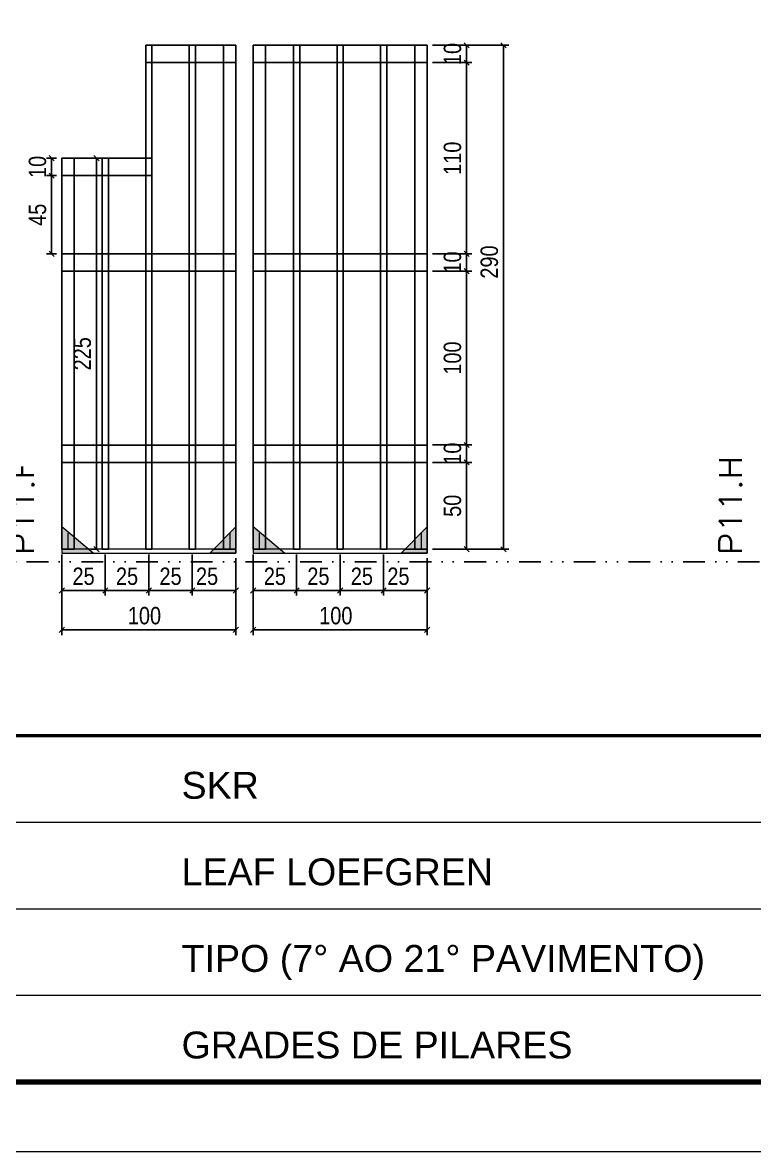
# Model space of a CAD drawing. Extents: x 14400 to 27878, y -21631 to 6985.
# Drawn here: x 18204 to 18625, y 3638 to 4287 of the extents above; entities that cross this region are included whole.
import ezdxf

# ---------------------------------------------------------------- set-up
doc = ezdxf.new("R2010")
doc.units = 0
for name, pattern in [('CONTINUO', [0]), ('DASHED', [0.75, 0.5, -0.25]), ('DIVIDE2', [0.625, 0.25, -0.125, 0, -0.125, 0, -0.125]), ('HIDDEN', [0.375, 0.25, -0.125])]:
    doc.linetypes.add(name, pattern=pattern)
for name, color, linetype in [('COTA', 241, 'Continuous'), ('Nível', 160, 'Continuous'), ('SARR_2.2x10', 60, 'Continuous'), ('SARR_3.5x7', 81, 'Continuous'), ('SARR_7x7', 40, 'Continuous')]:
    doc.layers.add(name, color=color, linetype=linetype)
for name, color, linetype, lineweight in [('Folhas', 255, 'Continuous', 9), ('Madeira', 126, 'Continuous', 18), ('Sarr 2.2x7', 40, 'Continuous', 9), ('SARRAFO DE PRESSAO', 251, 'DASHED', 9), ('Texto Seção', 7, 'Continuous', 15)]:
    doc.layers.add(name, color=color, linetype=linetype, lineweight=lineweight)
doc.styles.add('ARIAL', font='arial.ttf')
doc.styles.add('COTA TECNICA', font='techl___.ttf', dxfattribs={"height": 10})
doc.styles.add('REGUA-120', font='ROMANS.shx', dxfattribs={"height": 15})
doc.dimstyles.new('PAINEL', dxfattribs={"dimtxt": 10, "dimasz": 3, "dimexe": 3, "dimexo": 3, "dimgap": 3, "dimtad": 1, "dimdec": 1, "dimzin": 12, "dimdsep": 46, "dimtxsty": 'COTA TECNICA', "dimblk1": 'OBLIQUE', "dimblk2": 'OBLIQUE', "dimsah": 1, "dimcen": 0.9, "dimclrd": 4, "dimclre": 4, "dimclrt": 240, "dimadec": 1, "dimazin": 3, "dimtfac": 1, "dimtdec": 1, "dimtmove": 0, "dimatfit": 3, "dimfxl": 1, "dimtolj": 1, "dimtzin": 12, "dimarcsym": 0})

# ---------------------------------------------------------------- blocks, each defined once
blk = doc.blocks.new('9999999999')
at = {"color": 30, "linetype": 'CONTINUO'}
for p, q in [((98564.56, 34379.64), (99583.98, 34379.64)), ((98564.56, 34329.83), (99487.98, 34329.83)), ((98564.56, 34280.02), (99487.98, 34280.02))]:
    blk.add_line(p, q, dxfattribs=at)
at = {"color": 30, "linetype": 'CONTINUO', "const_width": 2}
blk.add_lwpolyline([(99583.98, 34230.21), (99583.98, 34414.45, 0.414214), (99568.98, 34429.45), (98228.98, 34429.45, 0.414214), (98213.98, 34414.45), (98213.98, 34245.21, 0.414214), (98228.98, 34230.21), (99583.98, 34230.21)], format="xyb", dxfattribs=at)
at = {"layer": 'Folhas'}
blk.add_lwpolyline([(98138.98, 34190.21), (99623.98, 34190.21), (99623.98, 35240.21), (98138.98, 35240.21)], close=True, dxfattribs=at)
at = {"layer": 'Folhas', "color": 30, "const_width": 3}
blk.add_lwpolyline([(98213.98, 34230.21), (99583.98, 34230.21), (99583.98, 35200.21), (98213.98, 35200.21)], close=True, dxfattribs=at)
at = {"color": 7, "linetype": 'Continuous', "ltscale": 5, "style": 'ARIAL'}
for s, height, p in [('SKR', 15.483, (98837.68, 34393.13)), ('LEAF LOEFGREN', 15.4829, (98837.68, 34343.32)), ('TIPO (7° AO 21° PAVIMENTO)', 15.4829, (98837.68, 34293.51)), ('GRADES DE PILARES', 15.4829, (98837.68, 34243.7))]:
    blk.add_text(s, height=height, dxfattribs=at).set_placement(p)
blk = doc.blocks.new('_Oblique')
at = {"color": 0, "linetype": 'ByBlock', "lineweight": -2}
blk.add_line((-0.5, -0.5), (0.5, 0.5), dxfattribs=at)
blk = doc.blocks.new('*D6132')
at = {"layer": 'COTA', "color": 4, "lineweight": -2, "transparency": 16777216}
for p, q in [((18336.85, 3965.86), (18336.85, 3934.68)), ((18436.85, 3965.86), (18436.85, 3934.68)), ((18436.85, 3937.68), (18336.85, 3937.68))]:
    blk.add_line(p, q, dxfattribs=at)
at = {"layer": 'Defpoints', "color": 0, "transparency": 16777216}
for p in [(18336.85, 3968.86), (18436.85, 3968.86), (18336.85, 3937.68)]:
    blk.add_point(p, dxfattribs=at)
at = {"layer": 'COTA', "color": 4, "lineweight": -2, "transparency": 16777216, "xscale": 3, "yscale": 3, "zscale": 3, "rotation": 180}
blk.add_blockref('_Oblique', (18336.85, 3937.68), dxfattribs=at)
at = {"layer": 'COTA', "color": 4, "lineweight": -2, "transparency": 16777216, "xscale": 3, "yscale": 3, "zscale": 3}
blk.add_blockref('_Oblique', (18436.85, 3937.68), dxfattribs=at)
at = {"layer": 'COTA', "color": 240, "transparency": 16777216, "insert": (18384.35, 3945.79), "char_height": 10, "attachment_point": 5, "style": 'COTA TECNICA'}
blk.add_mtext('\\A1;100', dxfattribs=at)
blk = doc.blocks.new('*D6133')
at = {"layer": 'COTA', "color": 4, "lineweight": -2, "transparency": 16777216}
for p, q in [((18336.85, 3981.06), (18336.85, 3957.36)), ((18361.85, 3981.06), (18361.85, 3957.36)), ((18361.85, 3960.36), (18336.85, 3960.36))]:
    blk.add_line(p, q, dxfattribs=at)
at = {"layer": 'Defpoints', "color": 0, "transparency": 16777216}
for p in [(18336.85, 3984.06), (18361.85, 3984.06), (18336.85, 3960.36)]:
    blk.add_point(p, dxfattribs=at)
at = {"layer": 'COTA', "color": 4, "lineweight": -2, "transparency": 16777216, "xscale": 3, "yscale": 3, "zscale": 3, "rotation": 180}
blk.add_blockref('_Oblique', (18336.85, 3960.36), dxfattribs=at)
at = {"layer": 'COTA', "color": 4, "lineweight": -2, "transparency": 16777216, "xscale": 3, "yscale": 3, "zscale": 3}
blk.add_blockref('_Oblique', (18361.85, 3960.36), dxfattribs=at)
at = {"layer": 'COTA', "color": 240, "transparency": 16777216, "insert": (18349.35, 3968.47), "char_height": 10, "attachment_point": 5, "style": 'COTA TECNICA'}
blk.add_mtext('\\A1;25', dxfattribs=at)
blk = doc.blocks.new('*D6134')
at = {"layer": 'COTA', "color": 4, "lineweight": -2, "transparency": 16777216}
for p, q in [((18411.85, 3981.06), (18411.85, 3957.36)), ((18436.85, 3978.86), (18436.85, 3957.36)), ((18411.85, 3960.36), (18436.85, 3960.36))]:
    blk.add_line(p, q, dxfattribs=at)
at = {"layer": 'Defpoints', "color": 0, "transparency": 16777216}
for p in [(18411.85, 3984.06), (18436.85, 3981.86), (18436.85, 3960.36)]:
    blk.add_point(p, dxfattribs=at)
at = {"layer": 'COTA', "color": 4, "lineweight": -2, "transparency": 16777216, "xscale": 3, "yscale": 3, "zscale": 3, "rotation": 180}
blk.add_blockref('_Oblique', (18411.85, 3960.36), dxfattribs=at)
at = {"layer": 'COTA', "color": 4, "lineweight": -2, "transparency": 16777216, "xscale": 3, "yscale": 3, "zscale": 3}
blk.add_blockref('_Oblique', (18436.85, 3960.36), dxfattribs=at)
at = {"layer": 'COTA', "color": 240, "transparency": 16777216, "insert": (18420.35, 3968.47), "char_height": 10, "attachment_point": 5, "style": 'COTA TECNICA'}
blk.add_mtext('\\A1;25', dxfattribs=at)
blk = doc.blocks.new('*D6135')
at = {"layer": 'COTA', "color": 4, "lineweight": -2, "transparency": 16777216}
for p, q in [((18361.85, 3981.06), (18361.85, 3957.36)), ((18386.85, 3981.06), (18386.85, 3957.36)), ((18361.85, 3960.36), (18386.85, 3960.36))]:
    blk.add_line(p, q, dxfattribs=at)
at = {"layer": 'Defpoints', "color": 0, "transparency": 16777216}
for p in [(18361.85, 3984.06), (18386.85, 3984.06), (18386.85, 3960.36)]:
    blk.add_point(p, dxfattribs=at)
at = {"layer": 'COTA', "color": 4, "lineweight": -2, "transparency": 16777216, "xscale": 3, "yscale": 3, "zscale": 3, "rotation": 180}
blk.add_blockref('_Oblique', (18361.85, 3960.36), dxfattribs=at)
at = {"layer": 'COTA', "color": 4, "lineweight": -2, "transparency": 16777216, "xscale": 3, "yscale": 3, "zscale": 3}
blk.add_blockref('_Oblique', (18386.85, 3960.36), dxfattribs=at)
at = {"layer": 'COTA', "color": 240, "transparency": 16777216, "insert": (18374.35, 3968.47), "char_height": 10, "attachment_point": 5, "style": 'COTA TECNICA'}
blk.add_mtext('\\A1;25', dxfattribs=at)
blk = doc.blocks.new('*D6136')
at = {"layer": 'COTA', "color": 4, "lineweight": -2, "transparency": 16777216}
for p, q in [((18439.85, 4034.06), (18462.55, 4034.06)), ((18459.55, 3984.06), (18459.55, 4034.06)), ((18439.85, 3984.06), (18462.55, 3984.06))]:
    blk.add_line(p, q, dxfattribs=at)
at = {"layer": 'Defpoints', "color": 0, "transparency": 16777216}
for p in [(18436.85, 4034.06), (18459.55, 4034.06), (18436.85, 3984.06)]:
    blk.add_point(p, dxfattribs=at)
at = {"layer": 'COTA', "color": 4, "lineweight": -2, "transparency": 16777216, "xscale": 3, "yscale": 3, "zscale": 3}
for p, rotation in [((18459.55, 4034.06), 90), ((18459.55, 3984.06), 270)]:
    blk.add_blockref('_Oblique', p, dxfattribs=dict(at, rotation=rotation))
at = {"layer": 'COTA', "color": 240, "transparency": 16777216, "insert": (18451.44, 4009.06), "char_height": 10, "attachment_point": 5, "rotation": 90, "style": 'COTA TECNICA'}
blk.add_mtext('\\A1;50', dxfattribs=at)
blk = doc.blocks.new('*D6137')
at = {"layer": 'COTA', "color": 4, "lineweight": -2, "transparency": 16777216}
for p, q in [((18386.85, 3981.06), (18386.85, 3957.36)), ((18411.85, 3981.06), (18411.85, 3957.36)), ((18386.85, 3960.36), (18411.85, 3960.36))]:
    blk.add_line(p, q, dxfattribs=at)
at = {"layer": 'Defpoints', "color": 0, "transparency": 16777216}
for p in [(18386.85, 3984.06), (18411.85, 3984.06), (18411.85, 3960.36)]:
    blk.add_point(p, dxfattribs=at)
at = {"layer": 'COTA', "color": 4, "lineweight": -2, "transparency": 16777216, "xscale": 3, "yscale": 3, "zscale": 3, "rotation": 180}
blk.add_blockref('_Oblique', (18386.85, 3960.36), dxfattribs=at)
at = {"layer": 'COTA', "color": 4, "lineweight": -2, "transparency": 16777216, "xscale": 3, "yscale": 3, "zscale": 3}
blk.add_blockref('_Oblique', (18411.85, 3960.36), dxfattribs=at)
at = {"layer": 'COTA', "color": 240, "transparency": 16777216, "insert": (18399.35, 3968.47), "char_height": 10, "attachment_point": 5, "style": 'COTA TECNICA'}
blk.add_mtext('\\A1;25', dxfattribs=at)
blk = doc.blocks.new('*D6138')
at = {"layer": 'COTA', "color": 4, "lineweight": -2, "transparency": 16777216}
for p, q in [((18439.85, 4044.06), (18462.55, 4044.06)), ((18459.55, 4034.06), (18459.55, 4044.06)), ((18439.85, 4034.06), (18462.55, 4034.06))]:
    blk.add_line(p, q, dxfattribs=at)
at = {"layer": 'Defpoints', "color": 0, "transparency": 16777216}
for p in [(18436.85, 4044.06), (18459.55, 4044.06), (18436.85, 4034.06)]:
    blk.add_point(p, dxfattribs=at)
at = {"layer": 'COTA', "color": 4, "lineweight": -2, "transparency": 16777216, "xscale": 3, "yscale": 3, "zscale": 3}
for p, rotation in [((18459.55, 4044.06), 90), ((18459.55, 4034.06), 270)]:
    blk.add_blockref('_Oblique', p, dxfattribs=dict(at, rotation=rotation))
at = {"layer": 'COTA', "color": 240, "transparency": 16777216, "insert": (18451.45, 4039.06), "char_height": 10, "attachment_point": 5, "rotation": 90, "style": 'COTA TECNICA'}
blk.add_mtext('\\A1;10', dxfattribs=at)
blk = doc.blocks.new('*D6139')
at = {"layer": 'COTA', "color": 4, "lineweight": -2, "transparency": 16777216}
for p, q in [((18439.85, 4144.06), (18462.55, 4144.06)), ((18459.55, 4044.06), (18459.55, 4144.06)), ((18439.85, 4044.06), (18462.55, 4044.06))]:
    blk.add_line(p, q, dxfattribs=at)
at = {"layer": 'Defpoints', "color": 0, "transparency": 16777216}
for p in [(18436.85, 4144.06), (18459.55, 4144.06), (18436.85, 4044.06)]:
    blk.add_point(p, dxfattribs=at)
at = {"layer": 'COTA', "color": 4, "lineweight": -2, "transparency": 16777216, "xscale": 3, "yscale": 3, "zscale": 3}
for p, rotation in [((18459.55, 4144.06), 90), ((18459.55, 4044.06), 270)]:
    blk.add_blockref('_Oblique', p, dxfattribs=dict(at, rotation=rotation))
at = {"layer": 'COTA', "color": 240, "transparency": 16777216, "insert": (18451.45, 4094.06), "char_height": 10, "attachment_point": 5, "rotation": 90, "style": 'COTA TECNICA'}
blk.add_mtext('\\A1;100', dxfattribs=at)
blk = doc.blocks.new('*D6140')
at = {"layer": 'COTA', "color": 4, "lineweight": -2, "transparency": 16777216}
for p, q in [((18439.85, 4154.06), (18462.55, 4154.06)), ((18459.55, 4144.06), (18459.55, 4154.06)), ((18439.85, 4144.06), (18462.55, 4144.06))]:
    blk.add_line(p, q, dxfattribs=at)
at = {"layer": 'Defpoints', "color": 0, "transparency": 16777216}
for p in [(18436.85, 4154.06), (18459.55, 4154.06), (18436.85, 4144.06)]:
    blk.add_point(p, dxfattribs=at)
at = {"layer": 'COTA', "color": 4, "lineweight": -2, "transparency": 16777216, "xscale": 3, "yscale": 3, "zscale": 3}
for p, rotation in [((18459.55, 4154.06), 90), ((18459.55, 4144.06), 270)]:
    blk.add_blockref('_Oblique', p, dxfattribs=dict(at, rotation=rotation))
at = {"layer": 'COTA', "color": 240, "transparency": 16777216, "insert": (18451.45, 4149.06), "char_height": 10, "attachment_point": 5, "rotation": 90, "style": 'COTA TECNICA'}
blk.add_mtext('\\A1;10', dxfattribs=at)
blk = doc.blocks.new('*D6141')
at = {"layer": 'COTA', "color": 4, "lineweight": -2, "transparency": 16777216}
for p, q in [((18439.85, 4264.03), (18462.55, 4264.03)), ((18459.55, 4154.06), (18459.55, 4264.03)), ((18439.85, 4154.06), (18462.55, 4154.06))]:
    blk.add_line(p, q, dxfattribs=at)
at = {"layer": 'Defpoints', "color": 0, "transparency": 16777216}
for p in [(18436.85, 4264.03), (18459.55, 4264.03), (18436.85, 4154.06)]:
    blk.add_point(p, dxfattribs=at)
at = {"layer": 'COTA', "color": 4, "lineweight": -2, "transparency": 16777216, "xscale": 3, "yscale": 3, "zscale": 3}
for p, rotation in [((18459.55, 4264.03), 90), ((18459.55, 4154.06), 270)]:
    blk.add_blockref('_Oblique', p, dxfattribs=dict(at, rotation=rotation))
at = {"layer": 'COTA', "color": 240, "transparency": 16777216, "insert": (18451.45, 4209.04), "char_height": 10, "attachment_point": 5, "rotation": 90, "style": 'COTA TECNICA'}
blk.add_mtext('\\A1;110', dxfattribs=at)
blk = doc.blocks.new('*D6142')
at = {"layer": 'COTA', "color": 4, "lineweight": -2, "transparency": 16777216}
for p, q in [((18439.85, 4274.03), (18462.55, 4274.03)), ((18459.55, 4264.03), (18459.55, 4274.03)), ((18439.85, 4264.03), (18462.55, 4264.03))]:
    blk.add_line(p, q, dxfattribs=at)
at = {"layer": 'Defpoints', "color": 0, "transparency": 16777216}
for p in [(18436.85, 4274.03), (18459.55, 4274.03), (18436.85, 4264.03)]:
    blk.add_point(p, dxfattribs=at)
at = {"layer": 'COTA', "color": 4, "lineweight": -2, "transparency": 16777216, "xscale": 3, "yscale": 3, "zscale": 3}
for p, rotation in [((18459.55, 4274.03), 90), ((18459.55, 4264.03), 270)]:
    blk.add_blockref('_Oblique', p, dxfattribs=dict(at, rotation=rotation))
at = {"layer": 'COTA', "color": 240, "transparency": 16777216, "insert": (18451.45, 4269.03), "char_height": 10, "attachment_point": 5, "rotation": 90, "style": 'COTA TECNICA'}
blk.add_mtext('\\A1;10', dxfattribs=at)
blk = doc.blocks.new('*D6143')
at = {"layer": 'COTA', "color": 4, "lineweight": -2, "transparency": 16777216}
for p, q in [((18439.85, 4274.03), (18483.77, 4274.03)), ((18480.77, 3984.02), (18480.77, 4274.03)), ((18439.85, 3984.02), (18483.77, 3984.02))]:
    blk.add_line(p, q, dxfattribs=at)
at = {"layer": 'Defpoints', "color": 0, "transparency": 16777216}
for p in [(18436.85, 4274.03), (18480.77, 4274.03), (18436.85, 3984.02)]:
    blk.add_point(p, dxfattribs=at)
at = {"layer": 'COTA', "color": 4, "lineweight": -2, "transparency": 16777216, "xscale": 3, "yscale": 3, "zscale": 3}
for p, rotation in [((18480.77, 4274.03), 90), ((18480.77, 3984.02), 270)]:
    blk.add_blockref('_Oblique', p, dxfattribs=dict(at, rotation=rotation))
at = {"layer": 'COTA', "color": 240, "transparency": 16777216, "insert": (18472.64, 4149.33), "char_height": 10, "attachment_point": 5, "rotation": 90, "style": 'COTA TECNICA'}
blk.add_mtext('\\A1;290', dxfattribs=at)
blk = doc.blocks.new('*D6144')
at = {"layer": 'COTA', "color": 4, "lineweight": -2, "transparency": 16777216}
for p, q in [((18226.85, 3965.86), (18226.85, 3934.68)), ((18326.85, 3965.86), (18326.85, 3934.68)), ((18326.85, 3937.68), (18226.85, 3937.68))]:
    blk.add_line(p, q, dxfattribs=at)
at = {"layer": 'Defpoints', "color": 0, "transparency": 16777216}
for p in [(18226.85, 3968.86), (18326.85, 3968.86), (18226.85, 3937.68)]:
    blk.add_point(p, dxfattribs=at)
at = {"layer": 'COTA', "color": 4, "lineweight": -2, "transparency": 16777216, "xscale": 3, "yscale": 3, "zscale": 3, "rotation": 180}
blk.add_blockref('_Oblique', (18226.85, 3937.68), dxfattribs=at)
at = {"layer": 'COTA', "color": 4, "lineweight": -2, "transparency": 16777216, "xscale": 3, "yscale": 3, "zscale": 3}
blk.add_blockref('_Oblique', (18326.85, 3937.68), dxfattribs=at)
at = {"layer": 'COTA', "color": 240, "transparency": 16777216, "insert": (18274.35, 3945.79), "char_height": 10, "attachment_point": 5, "style": 'COTA TECNICA'}
blk.add_mtext('\\A1;100', dxfattribs=at)
blk = doc.blocks.new('*D6145')
at = {"layer": 'COTA', "color": 4, "lineweight": -2, "transparency": 16777216}
for p, q in [((18226.85, 3981.06), (18226.85, 3957.36)), ((18251.85, 3981.06), (18251.85, 3957.36)), ((18251.85, 3960.36), (18226.85, 3960.36))]:
    blk.add_line(p, q, dxfattribs=at)
at = {"layer": 'Defpoints', "color": 0, "transparency": 16777216}
for p in [(18226.85, 3984.06), (18251.85, 3984.06), (18226.85, 3960.36)]:
    blk.add_point(p, dxfattribs=at)
at = {"layer": 'COTA', "color": 4, "lineweight": -2, "transparency": 16777216, "xscale": 3, "yscale": 3, "zscale": 3, "rotation": 180}
blk.add_blockref('_Oblique', (18226.85, 3960.36), dxfattribs=at)
at = {"layer": 'COTA', "color": 4, "lineweight": -2, "transparency": 16777216, "xscale": 3, "yscale": 3, "zscale": 3}
blk.add_blockref('_Oblique', (18251.85, 3960.36), dxfattribs=at)
at = {"layer": 'COTA', "color": 240, "transparency": 16777216, "insert": (18239.35, 3968.47), "char_height": 10, "attachment_point": 5, "style": 'COTA TECNICA'}
blk.add_mtext('\\A1;25', dxfattribs=at)
blk = doc.blocks.new('*D6146')
at = {"layer": 'COTA', "color": 4, "lineweight": -2, "transparency": 16777216}
for p, q in [((18301.85, 3981.06), (18301.85, 3957.36)), ((18326.85, 3978.86), (18326.85, 3957.36)), ((18301.85, 3960.36), (18326.85, 3960.36))]:
    blk.add_line(p, q, dxfattribs=at)
at = {"layer": 'Defpoints', "color": 0, "transparency": 16777216}
for p in [(18301.85, 3984.06), (18326.85, 3981.86), (18326.85, 3960.36)]:
    blk.add_point(p, dxfattribs=at)
at = {"layer": 'COTA', "color": 4, "lineweight": -2, "transparency": 16777216, "xscale": 3, "yscale": 3, "zscale": 3, "rotation": 180}
blk.add_blockref('_Oblique', (18301.85, 3960.36), dxfattribs=at)
at = {"layer": 'COTA', "color": 4, "lineweight": -2, "transparency": 16777216, "xscale": 3, "yscale": 3, "zscale": 3}
blk.add_blockref('_Oblique', (18326.85, 3960.36), dxfattribs=at)
at = {"layer": 'COTA', "color": 240, "transparency": 16777216, "insert": (18310.35, 3968.47), "char_height": 10, "attachment_point": 5, "style": 'COTA TECNICA'}
blk.add_mtext('\\A1;25', dxfattribs=at)
blk = doc.blocks.new('*D6147')
at = {"layer": 'COTA', "color": 4, "lineweight": -2, "transparency": 16777216}
for p, q in [((18251.85, 3981.06), (18251.85, 3957.36)), ((18276.85, 3981.06), (18276.85, 3957.36)), ((18251.85, 3960.36), (18276.85, 3960.36))]:
    blk.add_line(p, q, dxfattribs=at)
at = {"layer": 'Defpoints', "color": 0, "transparency": 16777216}
for p in [(18251.85, 3984.06), (18276.85, 3984.06), (18276.85, 3960.36)]:
    blk.add_point(p, dxfattribs=at)
at = {"layer": 'COTA', "color": 4, "lineweight": -2, "transparency": 16777216, "xscale": 3, "yscale": 3, "zscale": 3, "rotation": 180}
blk.add_blockref('_Oblique', (18251.85, 3960.36), dxfattribs=at)
at = {"layer": 'COTA', "color": 4, "lineweight": -2, "transparency": 16777216, "xscale": 3, "yscale": 3, "zscale": 3}
blk.add_blockref('_Oblique', (18276.85, 3960.36), dxfattribs=at)
at = {"layer": 'COTA', "color": 240, "transparency": 16777216, "insert": (18264.35, 3968.47), "char_height": 10, "attachment_point": 5, "style": 'COTA TECNICA'}
blk.add_mtext('\\A1;25', dxfattribs=at)
blk = doc.blocks.new('*D6148')
at = {"layer": 'COTA', "color": 4, "lineweight": -2, "transparency": 16777216}
for p, q in [((18276.85, 3981.06), (18276.85, 3957.36)), ((18301.85, 3981.06), (18301.85, 3957.36)), ((18276.85, 3960.36), (18301.85, 3960.36))]:
    blk.add_line(p, q, dxfattribs=at)
at = {"layer": 'Defpoints', "color": 0, "transparency": 16777216}
for p in [(18276.85, 3984.06), (18301.85, 3984.06), (18301.85, 3960.36)]:
    blk.add_point(p, dxfattribs=at)
at = {"layer": 'COTA', "color": 4, "lineweight": -2, "transparency": 16777216, "xscale": 3, "yscale": 3, "zscale": 3, "rotation": 180}
blk.add_blockref('_Oblique', (18276.85, 3960.36), dxfattribs=at)
at = {"layer": 'COTA', "color": 4, "lineweight": -2, "transparency": 16777216, "xscale": 3, "yscale": 3, "zscale": 3}
blk.add_blockref('_Oblique', (18301.85, 3960.36), dxfattribs=at)
at = {"layer": 'COTA', "color": 240, "transparency": 16777216, "insert": (18289.35, 3968.47), "char_height": 10, "attachment_point": 5, "style": 'COTA TECNICA'}
blk.add_mtext('\\A1;25', dxfattribs=at)
blk = doc.blocks.new('*D6149')
at = {"layer": 'COTA', "color": 4, "lineweight": -2, "transparency": 16777216}
for p, q in [((18247.1, 4209.03), (18243.72, 4209.03)), ((18246.72, 4209.03), (18246.72, 3984.06)), ((18247.1, 3984.06), (18243.72, 3984.06))]:
    blk.add_line(p, q, dxfattribs=at)
at = {"layer": 'Defpoints', "color": 0, "transparency": 16777216}
for p in [(18250.1, 4209.03), (18246.72, 3984.06), (18250.1, 3984.06)]:
    blk.add_point(p, dxfattribs=at)
at = {"layer": 'COTA', "color": 4, "lineweight": -2, "transparency": 16777216, "xscale": 3, "yscale": 3, "zscale": 3}
for p, rotation in [((18246.72, 4209.03), 90), ((18246.72, 3984.06), 270)]:
    blk.add_blockref('_Oblique', p, dxfattribs=dict(at, rotation=rotation))
at = {"layer": 'COTA', "color": 240, "transparency": 16777216, "insert": (18238.61, 4096.54), "char_height": 10, "attachment_point": 5, "rotation": 90, "style": 'COTA TECNICA'}
blk.add_mtext('\\A1;225', dxfattribs=at)
blk = doc.blocks.new('*D6154')
at = {"layer": 'COTA', "color": 4, "lineweight": -2, "transparency": 16777216}
for p, q in [((18223.85, 4199.03), (18217.99, 4199.03)), ((18220.99, 4153.99), (18220.99, 4199.03)), ((18223.85, 4153.99), (18217.99, 4153.99))]:
    blk.add_line(p, q, dxfattribs=at)
at = {"layer": 'Defpoints', "color": 0, "transparency": 16777216}
for p in [(18220.99, 4199.03), (18226.85, 4199.03), (18226.85, 4153.99)]:
    blk.add_point(p, dxfattribs=at)
at = {"layer": 'COTA', "color": 4, "lineweight": -2, "transparency": 16777216, "xscale": 3, "yscale": 3, "zscale": 3}
for p, rotation in [((18220.99, 4199.03), 90), ((18220.99, 4153.99), 270)]:
    blk.add_blockref('_Oblique', p, dxfattribs=dict(at, rotation=rotation))
at = {"layer": 'COTA', "color": 240, "transparency": 16777216, "insert": (18212.88, 4176.51), "char_height": 10, "attachment_point": 5, "rotation": 90, "style": 'COTA TECNICA'}
blk.add_mtext('\\A1;45', dxfattribs=at)
blk = doc.blocks.new('*D6155')
at = {"layer": 'COTA', "color": 4, "lineweight": -2, "transparency": 16777216}
for p, q in [((18223.85, 4209.03), (18217.99, 4209.03)), ((18220.99, 4199.03), (18220.99, 4209.03)), ((18223.85, 4199.03), (18217.99, 4199.03))]:
    blk.add_line(p, q, dxfattribs=at)
at = {"layer": 'Defpoints', "color": 0, "transparency": 16777216}
for p in [(18220.99, 4209.03), (18226.85, 4209.03), (18226.85, 4199.03)]:
    blk.add_point(p, dxfattribs=at)
at = {"layer": 'COTA', "color": 4, "lineweight": -2, "transparency": 16777216, "xscale": 3, "yscale": 3, "zscale": 3}
for p, rotation in [((18220.99, 4209.03), 90), ((18220.99, 4199.03), 270)]:
    blk.add_blockref('_Oblique', p, dxfattribs=dict(at, rotation=rotation))
at = {"layer": 'COTA', "color": 240, "transparency": 16777216, "insert": (18212.89, 4204.03), "char_height": 10, "attachment_point": 5, "rotation": 90, "style": 'COTA TECNICA'}
blk.add_mtext('\\A1;10', dxfattribs=at)

msp = doc.modelspace()

# ---------------------------------------------------------------- hatches: boundary and pattern name
at = {"layer": 'Madeira'}
h = msp.add_hatch(color=252, dxfattribs=at)
h.dxf.hatch_style = 2
h.paths.add_polyline_path([(18226.85, 3996.86), (18226.85, 3981.86), (18244.85, 3981.86)])
h = msp.add_hatch(color=252, dxfattribs=at)
h.dxf.hatch_style = 2
h.paths.add_polyline_path([(18326.85, 3996.86), (18326.85, 3981.86), (18311.85, 3981.86)])
h = msp.add_hatch(color=252, dxfattribs=at)
h.dxf.hatch_style = 2
h.paths.add_polyline_path([(18336.85, 3996.86), (18336.85, 3981.86), (18354.85, 3981.86)])
h = msp.add_hatch(color=252, dxfattribs=at)
h.dxf.hatch_style = 2
h.paths.add_polyline_path([(18436.85, 3996.86), (18436.85, 3981.86), (18421.85, 3981.86)])

# ---------------------------------------------------------------- linework, layer by layer
at = {"layer": 'Madeira', "color": 1, "linetype": 'HIDDEN'}
for p, q in [((18230.35, 3993.36), (18230.35, 3984.06)), ((18230.35, 3993.36), (18230.35, 3984.06)), ((18233.85, 3989.86), (18233.85, 3984.06)), ((18323.35, 3993.36), (18323.35, 3984.06)), ((18323.35, 3993.36), (18323.35, 3984.06)), ((18340.35, 3993.36), (18340.35, 3984.06)), ((18340.35, 3993.36), (18340.35, 3984.06)), ((18343.85, 3989.86), (18343.85, 3984.06)), ((18433.35, 3993.36), (18433.35, 3984.06)), ((18433.35, 3993.36), (18433.35, 3984.06)), ((18236.69, 3984.06), (18226.85, 3984.06)), ((18236.69, 3984.06), (18226.85, 3984.06)), ((18242.65, 3984.06), (18226.85, 3984.06)), ((18314.05, 3984.06), (18326.85, 3984.06)), ((18317.02, 3984.06), (18326.85, 3984.06)), ((18317.02, 3984.06), (18326.85, 3984.06)), ((18346.69, 3984.06), (18336.85, 3984.06)), ((18346.69, 3984.06), (18336.85, 3984.06)), ((18352.65, 3984.06), (18336.85, 3984.06)), ((18424.05, 3984.06), (18436.85, 3984.06)), ((18427.02, 3984.06), (18436.85, 3984.06)), ((18427.02, 3984.06), (18436.85, 3984.06))]:
    msp.add_line(p, q, dxfattribs=at)
at = {"layer": 'Madeira'}
for p, q in [((18226.85, 3984.06), (18226.85, 3981.86)), ((18226.85, 3984.06), (18226.85, 3981.86)), ((18226.85, 3984.06), (18226.85, 3981.86)), ((18336.85, 3984.06), (18336.85, 3981.86)), ((18336.85, 3984.06), (18336.85, 3981.86)), ((18336.85, 3984.06), (18336.85, 3981.86))]:
    msp.add_line(p, q, dxfattribs=at)
at = {"layer": 'Madeira', "color": 0}
for points in [[(18226.85, 3996.86), (18226.85, 3981.86), (18244.85, 3981.86), (18226.85, 3996.86)], [(18326.85, 3996.86), (18326.85, 3981.86), (18311.85, 3981.86), (18326.85, 3996.86)], [(18336.85, 3996.86), (18336.85, 3981.86), (18354.85, 3981.86), (18336.85, 3996.86)], [(18436.85, 3996.86), (18436.85, 3981.86), (18421.85, 3981.86), (18436.85, 3996.86)]]:
    msp.add_lwpolyline(points, dxfattribs=at)
at = {"layer": 'Nível', "color": 4, "linetype": 'DIVIDE2', "ltscale": 50}
msp.add_line((17671.97, 3976.86), (19041.97, 3976.86), dxfattribs=at)
at = {"layer": 'Sarr 2.2x7'}
for points in [[(18326.85, 3984.06), (18226.85, 3984.06), (18226.85, 3981.86), (18326.85, 3981.86)], [(18436.85, 3984.06), (18336.85, 3984.06), (18336.85, 3981.86), (18436.85, 3981.86)]]:
    msp.add_lwpolyline(points, close=True, dxfattribs=at)
at = {"layer": 'SARR_2.2x10'}
for points in [[(18275.1, 4274.03), (18326.85, 4274.03), (18326.85, 4264.03), (18275.1, 4264.03)], [(18336.85, 4274.03), (18436.85, 4274.03), (18436.85, 4264.03), (18336.85, 4264.03)], [(18226.85, 4209.03), (18278.6, 4209.03), (18278.6, 4199.03), (18226.85, 4199.03)], [(18226.85, 4154.03), (18326.85, 4154.03), (18326.85, 4144.03), (18226.85, 4144.03)], [(18336.85, 4154.03), (18436.85, 4154.03), (18436.85, 4144.03), (18336.85, 4144.03)], [(18226.85, 4044.03), (18326.85, 4044.03), (18326.85, 4034.03), (18226.85, 4034.03)], [(18336.85, 4044.03), (18436.85, 4044.03), (18436.85, 4034.03), (18336.85, 4034.03)]]:
    msp.add_lwpolyline(points, close=True, dxfattribs=at)
at = {"layer": 'SARR_3.5x7'}
for p, q in [((18275.1, 3984.06), (18275.1, 4274.03)), ((18275.1, 4274.03), (18276.85, 4274.03)), ((18278.6, 4274.03), (18276.85, 4274.03)), ((18278.6, 3984.06), (18278.6, 4274.03)), ((18300.1, 3984.06), (18300.1, 4274.03)), ((18300.1, 4274.03), (18301.85, 4274.03)), ((18303.6, 4274.03), (18301.85, 4274.03)), ((18303.6, 3984.06), (18303.6, 4274.03)), ((18360.1, 3984.06), (18360.1, 4274.03)), ((18360.1, 4274.03), (18361.85, 4274.03)), ((18363.6, 4274.03), (18361.85, 4274.03)), ((18363.6, 3984.06), (18363.6, 4274.03)), ((18385.1, 3984.06), (18385.1, 4274.03)), ((18385.1, 4274.03), (18386.85, 4274.03)), ((18388.6, 4274.03), (18386.85, 4274.03)), ((18388.6, 3984.06), (18388.6, 4274.03)), ((18410.1, 3984.06), (18410.1, 4274.03)), ((18410.1, 4274.03), (18411.85, 4274.03)), ((18413.6, 4274.03), (18411.85, 4274.03)), ((18413.6, 3984.06), (18413.6, 4274.03)), ((18250.1, 3984.06), (18250.1, 4209.03)), ((18250.1, 4209.03), (18251.85, 4209.03)), ((18253.6, 4209.03), (18251.85, 4209.03)), ((18253.6, 3984.06), (18253.6, 4209.03)), ((18250.1, 3984.06), (18251.85, 3984.06)), ((18253.6, 3984.06), (18251.85, 3984.06)), ((18275.1, 3984.06), (18276.85, 3984.06)), ((18278.6, 3984.06), (18276.85, 3984.06)), ((18300.1, 3984.06), (18301.85, 3984.06)), ((18303.6, 3984.06), (18301.85, 3984.06)), ((18360.1, 3984.06), (18361.85, 3984.06)), ((18363.6, 3984.06), (18361.85, 3984.06)), ((18385.1, 3984.06), (18386.85, 3984.06)), ((18388.6, 3984.06), (18386.85, 3984.06)), ((18410.1, 3984.06), (18411.85, 3984.06)), ((18413.6, 3984.06), (18411.85, 3984.06))]:
    msp.add_line(p, q, dxfattribs=at)
at = {"layer": 'SARR_7x7'}
for points in [[(18319.85, 3984.06), (18326.85, 3984.06), (18326.85, 4274.03), (18319.85, 4274.03)], [(18336.85, 3984.06), (18343.85, 3984.06), (18343.85, 4274.03), (18336.85, 4274.03)], [(18429.85, 3984.06), (18436.85, 3984.06), (18436.85, 4274.03), (18429.85, 4274.03)], [(18226.85, 3984.06), (18233.85, 3984.06), (18233.85, 4209.03), (18226.85, 4209.03)]]:
    msp.add_lwpolyline(points, close=True, dxfattribs=at)

# ---------------------------------------------------------------- block references
at = {"layer": 'SARRAFO DE PRESSAO', "color": 6, "linetype": 'ByBlock'}
msp.add_blockref('9999999999', (-80542.01, -30552.63), dxfattribs=at)

# ---------------------------------------------------------------- texts
at = {"layer": 'Texto Seção', "style": 'REGUA-120', "width": 1.1}
for s, p in [('P11.F', (18210.85, 3980.75)), ('P11.H', (18617.74, 3980.75))]:
    msp.add_text(s, height=13, rotation=90, dxfattribs=at).set_placement(p)

# ---------------------------------------------------------------- dimensions: what is measured, and where the dimension line sits
at = {"layer": 'COTA'}
for base, p1, p2, angle, picture, middle in [((18459.55, 4274.03), (18436.85, 4264.03), (18436.85, 4274.03), 90, '*D6142', (18459.55, 4269.03)), ((18480.77, 4274.03), (18436.85, 3984.02), (18436.85, 4274.03), 90, '*D6143', (18480.77, 4149.33)), ((18459.55, 4154.06), (18436.85, 4144.06), (18436.85, 4154.06), 90, '*D6140', (18459.55, 4149.06)), ((18459.55, 4044.06), (18436.85, 4034.06), (18436.85, 4044.06), 90, '*D6138', (18459.55, 4039.06)), ((18226.85, 3937.68), (18326.85, 3968.86), (18226.85, 3968.86), 180, '*D6144', (18274.35, 3937.68)), ((18336.85, 3937.68), (18436.85, 3968.86), (18336.85, 3968.86), 180, '*D6132', (18384.35, 3937.68))]:
    dim = msp.add_linear_dim(base=base, p1=p1, p2=p2, angle=angle, dimstyle='PAINEL', override={"dimtmove": 1}, dxfattribs=at)
    dim.commit()
    dim.dimension.update_dxf_attribs({"geometry": picture, "text_midpoint": middle, "dimtype": 160})
for base, p1, p2, angle, picture, middle in [((18459.55, 4264.03), (18436.85, 4154.06), (18436.85, 4264.03), 90, '*D6141', (18451.45, 4209.04)), ((18246.72, 3984.06), (18250.1, 4209.03), (18250.1, 3984.06), 90, '*D6149', (18238.61, 4096.54)), ((18459.55, 4144.06), (18436.85, 4044.06), (18436.85, 4144.06), 90, '*D6139', (18451.45, 4094.06)), ((18459.55, 4034.06), (18436.85, 3984.06), (18436.85, 4034.06), 90, '*D6136', (18451.44, 4009.06)), ((18226.85, 3960.36), (18251.85, 3984.06), (18226.85, 3984.06), 180, '*D6145', (18239.35, 3968.47)), ((18336.85, 3960.36), (18361.85, 3984.06), (18336.85, 3984.06), 180, '*D6133', (18349.35, 3968.47))]:
    dim = msp.add_linear_dim(base=base, p1=p1, p2=p2, angle=angle, dimstyle='PAINEL', override={"dimtmove": 1}, dxfattribs=at)
    dim.commit()
    dim.dimension.update_dxf_attribs({"geometry": picture, "text_midpoint": middle})
dim = msp.add_linear_dim(base=(18220.99, 4209.03), p1=(18226.85, 4199.03), p2=(18226.85, 4209.03), angle=90, dimstyle='PAINEL', dxfattribs=at)
dim.commit()
dim.dimension.update_dxf_attribs({"geometry": '*D6155', "text_midpoint": (18220.99, 4204.03), "dimtype": 160})
dim = msp.add_linear_dim(base=(18220.99, 4199.03), p1=(18226.85, 4153.99), p2=(18226.85, 4199.03), angle=90, dimstyle='PAINEL', dxfattribs=at)
dim.commit()
dim.dimension.update_dxf_attribs({"geometry": '*D6154', "text_midpoint": (18212.88, 4176.51)})
for base, p1, p2, picture, middle in [((18276.85, 3960.36), (18251.85, 3984.06), (18276.85, 3984.06), '*D6147', (18264.35, 3968.47)), ((18301.85, 3960.36), (18276.85, 3984.06), (18301.85, 3984.06), '*D6148', (18289.35, 3968.47)), ((18386.85, 3960.36), (18361.85, 3984.06), (18386.85, 3984.06), '*D6135', (18374.35, 3968.47)), ((18411.85, 3960.36), (18386.85, 3984.06), (18411.85, 3984.06), '*D6137', (18399.35, 3968.47))]:
    dim = msp.add_linear_dim(base=base, p1=p1, p2=p2, dimstyle='PAINEL', override={"dimtmove": 1}, dxfattribs=at)
    dim.commit()
    dim.dimension.update_dxf_attribs({"geometry": picture, "text_midpoint": middle})
for base, p1, p2, picture, middle in [((18326.85, 3960.36), (18301.85, 3984.06), (18326.85, 3981.86), '*D6146', (18310.35, 3960.36)), ((18436.85, 3960.36), (18411.85, 3984.06), (18436.85, 3981.86), '*D6134', (18420.35, 3960.36))]:
    dim = msp.add_linear_dim(base=base, p1=p1, p2=p2, dimstyle='PAINEL', override={"dimtmove": 1}, dxfattribs=at)
    dim.commit()
    dim.dimension.update_dxf_attribs({"geometry": picture, "text_midpoint": middle, "dimtype": 160})

doc.saveas('drawing.dxf')
